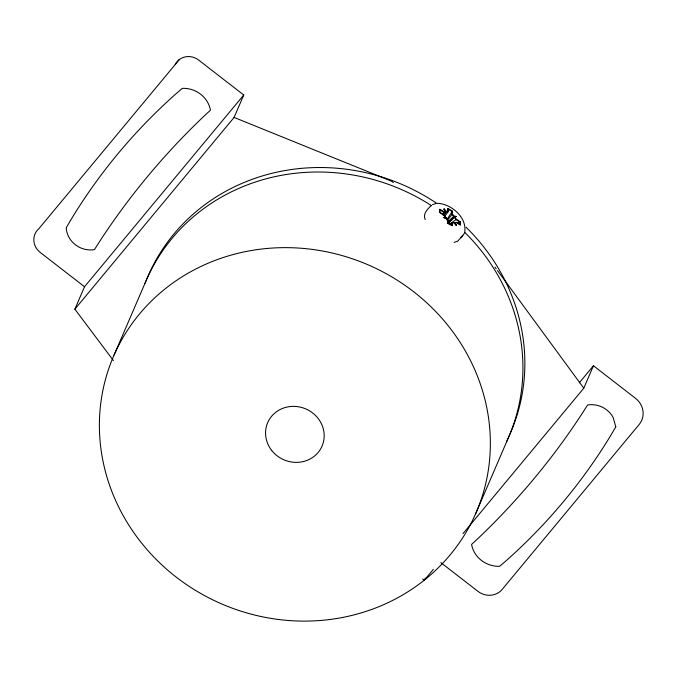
<?xml version="1.0" encoding="UTF-8"?>
<svg xmlns="http://www.w3.org/2000/svg" width="677" height="677" viewBox="0 0 677 677"><rect width="100%" height="100%" fill="white"/><g stroke="black" fill="none" stroke-linecap="round" stroke-linejoin="round"><path stroke-width="1.02" d="M449.621 224.679L452.312 222.809L452.278 225.661L447.937 223.198L447.971 220.465L445.542 217.266C444.349 213.661 437.901 214.034 439.855 209.252L443.909 211.715L445.525 211.554L443.951 214.685M439.898 212.578L439.855 209.252M439.932 209.887L443.807 212.239L445.601 212.062L444.07 209.041L446.363 211.478L447.988 211.317L448.022 208.474L452.439 211.148L452.405 214L454.005 216.107L456.323 216.471L454.318 217.351L448.208 223.528M447.937 223.198L447.886 220.135L446.295 218.028L443.977 217.664L445.466 216.928L443.867 214.821L439.822 212.366M448.022 208.474L448.064 211.825L444.569 216.648M451.771 225.517L451.796 222.792L453.928 222.657L456.222 225.094L454.259 222.555L456.222 225.094L454.259 222.555L456.391 222.42L460.445 224.874L460.478 221.768L456.425 219.314L454.834 217.199M460.478 221.768L459.971 222.039L456.086 219.686L451.897 214.152L451.931 211.419L448.098 209.1M460.445 224.874L459.937 224.73L459.971 222.039L457.102 223.105M443.909 211.715L442.521 214.829M444.188 215.489L446.363 211.478M464.65 232.516C467.46 217.529 451.102 203.498 436.885 203.278M113.465 360.638L74.868 309.177L84.532 286.743L243.754 95L198.547 59.999A15.529 14.53 23.3 0 0 175.216 64.543L38.978 228.589A16.561 15.495 23.3 0 0 40.282 252.479L84.532 286.743M114.058 355.103L146.63 279.466M74.868 309.177L234.098 117.434L243.754 95M422.617 579.114L424.564 579.927L425.368 578.056M475.686 513.648A197.43 184.686 23.3 0 0 268.82 248.315A197.43 184.686 23.3 0 0 140.105 541.16A197.43 184.686 23.3 0 0 475.686 513.648L508.258 438.019M463.017 533.611L583.786 388.183L593.45 365.749L635.5 398.313A19.625 18.364 23.3 0 1 639.164 424.471L502.173 589.43A17.39 16.273 23.3 0 1 478.038 591.41L440.837 562.612M464.414 233.362L461.071 237.407L461.706 236.798M446.989 219.458L452.439 211.148M443.96 214.16L445.61 211.596L448.064 211.825L447.988 211.317M447.116 220.507L452.405 214M175.216 64.543L179.354 59.525M579.284 382.818L593.45 365.749M424.564 579.927L433.331 569.365M446.295 218.028L443.977 217.664L445.466 216.928M462.873 235.478L457.686 241.181L454.132 242.366M447.463 222.225L454.005 216.107M456.425 219.314L449.164 224.476M431.131 205.69C427.331 209.269 422.685 213.847 425.181 219.585M447.607 223.503L454.326 216.885L456.323 216.471L454.318 217.351M432.527 204.632L436.09 203.447M453.666 216.488L456.323 216.471M443.977 217.664L445.542 217.732M456.391 222.42L459.937 224.73M456.222 225.094L453.928 222.657M234.098 117.434L391.729 181.301L393.345 182.553M453.598 222.615L454.259 223.021M447.861 222.987L452.278 225.661M445.601 212.062L444.07 209.041L446.27 212.003M494.98 267.136L496.233 268.845M497.485 270.546L583.786 388.183M444.07 209.041L445.525 211.554M466.106 227.286A197.43 184.686 23.3 0 1 508.469 437.325M146.934 278.814A197.43 184.686 23.3 0 1 436.056 202.897M464.921 232.507A197.43 184.686 23.3 0 1 506.531 441.81M144.996 283.308A197.43 184.686 23.3 0 1 431.477 205.647M70.484 220.49L66.228 227.802A23.475 21.96 23.3 0 0 94.433 249.644L98.969 242.484A788.256 737.371 23.3 0 1 203.312 116.833L210.462 110.165A26.327 24.634 23.3 0 0 182.291 88.357L174.894 94.772A614.843 575.154 23.3 0 0 70.484 220.49M615.791 426.815L611.543 434.126A614.843 575.154 23.3 0 1 507.132 559.854L499.728 566.26A26.327 24.634 23.3 0 1 471.564 544.452L478.715 537.792A788.256 737.371 23.3 0 0 583.058 412.141L587.585 404.981A23.475 21.96 23.3 0 1 613.142 417.481L615.791 426.815M271.655 450.391A29.619 27.706 23.3 0 0 321.99 446.27A29.619 27.706 23.3 0 0 290.966 406.471A29.619 27.706 23.3 0 0 271.655 450.391"/></g></svg>
